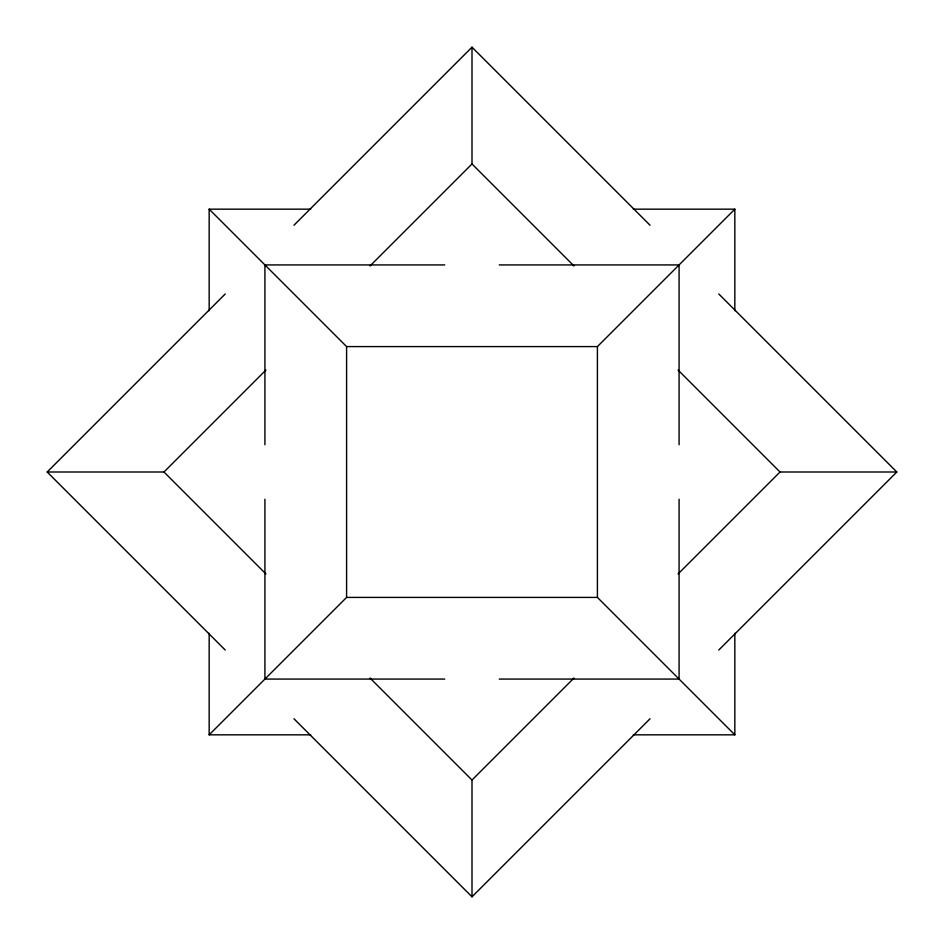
<?xml version="1.0" encoding="UTF-8"?>
<svg xmlns="http://www.w3.org/2000/svg" width="944" height="944" viewBox="0 0 944 944"><rect width="100%" height="100%" fill="white"/><g stroke="black" fill="none" stroke-linecap="round" stroke-linejoin="round"><path stroke-width="1.42" d="M225.238 650.038L47.2 472L225.238 293.962M293.962 225.238L472 47.2L650.038 225.238M47.2 472L163.973 472L265.96 370.013M370.013 265.96L472 163.973L472 47.2M310.765 734.833L209.167 734.833L346.59 597.41L346.59 346.59L209.167 209.167L310.765 209.167M346.59 346.59L597.41 346.59L734.833 209.167L633.235 209.167M650.038 718.762L472 896.8L472 780.027L573.987 678.04M678.04 573.987L780.027 472L896.8 472L718.762 293.962M718.762 650.038L896.8 472M444.73 264.922L264.922 264.922L264.922 444.73M499.27 264.922L679.078 264.922L679.078 444.73M346.59 597.41L597.41 597.41L734.833 734.833L633.235 734.833M444.73 679.078L264.922 679.078L264.922 499.27M499.27 679.078L679.078 679.078L679.078 499.27M472 163.973L573.987 265.96M678.04 370.013L780.027 472M163.973 472L265.96 573.987M370.013 678.04L472 780.027M293.962 718.762L472 896.8M734.833 209.167L734.833 310.765M734.833 633.235L734.833 734.833M597.41 346.59L597.41 597.41M209.167 209.167L209.167 310.765M209.167 633.235L209.167 734.833"/></g></svg>
